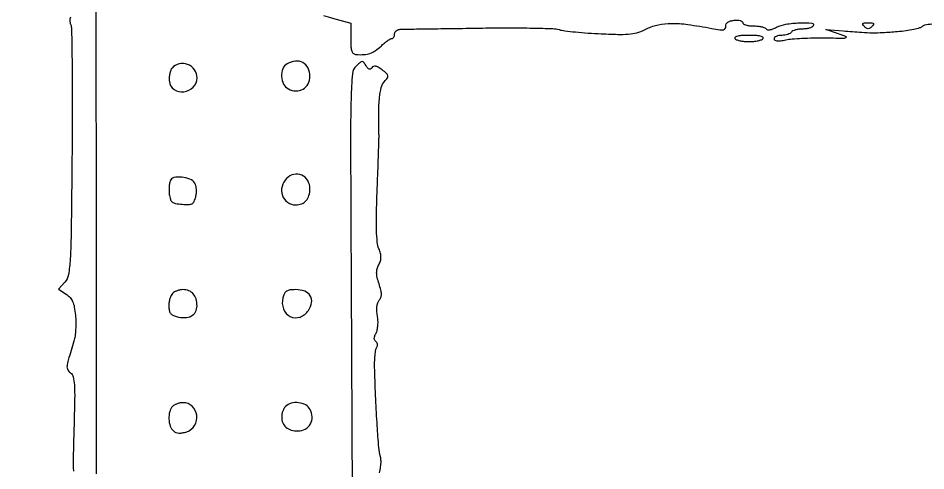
# Model space of a CAD drawing. Extents: x 0 to 2558, y 0 to 3412.
# Drawn here: x 911 to 1200.4, y 1610.3 to 1754.5 of the extents above; entities that cross this region are included whole.
import ezdxf

# ---------------------------------------------------------------- set-up
doc = ezdxf.new("R2010")
doc.units = 0

msp = doc.modelspace()

# ---------------------------------------------------------------- linework, layer by layer
for points in [[(1286.775, 2242.902503, 0.000001), (1177.44536, 2242.627485, 0.134519)], [(1176.555032, 2242.380365, -0.000002), (1098.265318, 2241.934774, -0.000173)], [(935.98627, 1609.366085, -0.000001), (935.969595, 1631.173089, -0.000019), (935.952051, 1655.383799, -0.000011), (935.933053, 1684), (935.885305, 1758.5)], [(1923.086218, 2244.376059, -0.000011), (1814.032813, 2244.041497, -0.000207)], [(1102.150613, 2258.328759, 0.000012), (1205.122254, 2258.377188, 0.008936)], [(927.624885, 1754.744648, 0.098094), (927.451728, 1753.661903, 0.085666), (927.688818, 1752.537961, -0.091161), (928.009795, 1750.929713, -0.000986), (928.158825, 1739.642401, -0.003067), (928.225337, 1726.595008, -0.001986), (928.149736, 1711.5, -0.000865), (927.886235, 1686.899165, -0.011113), (927.567288, 1677.702361, -0.028241), (927.006626, 1672.777644, -0.144628), (925.805244, 1670.334967), (923.811016, 1668.169933), (926.281524, 1666.551194, -0.063953), (927.522619, 1665.489237, -0.080156), (928.345731, 1664.21999, -0.059576), (928.879821, 1662.470793, -0.020388), (929.241383, 1659.839675, -0.021071), (929.358404, 1657.660873, -0.017179), (929.305067, 1655.325386, -0.017515), (929.106325, 1653.176286, -0.042743), (928.771003, 1651.623447, 0.002435), (926.949485, 1645.590824, 0.044597), (926.553231, 1643.628333, 0.155991), (926.781885, 1642.496786, 0.108055), (927.653168, 1641.511659, -0.178607), (928.506349, 1640.226142, -0.042778), (928.887767, 1637.64924, -0.020143), (928.983515, 1633.12557, -0.002748), (928.750753, 1623.670965, 0.002806), (928.531725, 1614.732384, 0.017812), (928.607766, 1610.188333, 0.030893)], [(1008.332466, 1755.315089, 0.004153), (1011.25, 1754.470667), (1017, 1752.858083), (1017, 1747.929042, 0.013529), (1017.06991, 1745.345844, 0.070071), (1017.3446, 1743.947924, 0.148817), (1017.884516, 1743.20649, 0.146081), (1018.75, 1742.884846, 0.031746), (1021.241321, 1742.879274, 0.066439), (1023.139861, 1743.25212, 0.068884), (1024.830816, 1744.098666, 0.036442), (1026.665973, 1745.566238, -0.014977), (1027.734044, 1746.498215, -0.019307), (1028.771492, 1747.285082, -0.017389), (1029.670154, 1747.868111, -0.136014), (1030.146023, 1748, 0.17112), (1030.47185, 1748.114875, 0.094109), (1030.749144, 1748.440625, 0.0746), (1030.936711, 1748.926189, 0.054981), (1031, 1749.5, -0.158044), (1031.213989, 1750.160082, -0.128834), (1031.790935, 1750.633885, -0.079311), (1032.786204, 1750.912553, -0.029024), (1034.25, 1750.99561, 0.003444), (1036.425825, 1751.007658, 0.000215), (1042.860937, 1751.090381, 0.000317), (1050.527904, 1751.197101, 0.000235), (1059, 1751.324399, -0.003843), (1067.454157, 1751.390418, -0.00526), (1075.065625, 1751.311276, -0.003493), (1081.440208, 1751.133354, -0.060043), (1083.5, 1750.811855, 0.037763), (1085.264781, 1750.455429, 0.006425), (1088.67637, 1750.07537, 0.006982), (1092.703844, 1749.735732, 0.006169), (1096.908919, 1749.492281, 0.006681), (1102.892009, 1749.299973, 0.032647), (1106.273492, 1749.457331, 0.051482), (1108.835055, 1750.015763, 0.036433), (1111.559114, 1751.136625, -0.064334), (1115.129614, 1752.378373, -0.050541), (1119.208184, 1752.809066, -0.035262), (1124.509494, 1752.457179, -0.012099), (1132.108897, 1751.223214, 0.009763), (1134.654962, 1750.797575, 0.075618), (1135.857963, 1750.803386, 0.219106), (1136.424244, 1751.180229, 0.156632), (1136.608897, 1751.929949, -0.13976), (1136.75347, 1752.613358, -0.116614), (1137.243542, 1753.173956, -0.084584), (1138.084864, 1753.581894, -0.042063), (1139.25, 1753.816422, -0.036601), (1140.303493, 1753.860052, -0.058686), (1141.192188, 1753.726634, -0.081602), (1141.795321, 1753.450684, -0.249719), (1142, 1753.066422, 0.265893), (1142.234889, 1752.655951, 0.05775), (1143.010789, 1752.313262, 0.045814), (1144.12264, 1752.077479, 0.02936), (1145.440983, 1752, -0.025114), (1146.80062, 1751.931665, -0.031893), (1148.040363, 1751.726251, -0.033343), (1149.019993, 1751.428976, -0.16547), (1149.457918, 1751.068089, 0.224428), (1149.876684, 1750.796305, 0.07069), (1150.642753, 1750.801669, 0.052478), (1151.639753, 1751.05944, 0.030751), (1152.766935, 1751.561929, -0.081145), (1155.748207, 1752.546238, -0.029919), (1160.169262, 1752.977054, -0.029755), (1164.049892, 1752.890996, -0.560247), (1164.5, 1752, -0.144823), (1164.068924, 1751.614552, -0.04093), (1163.216936, 1751.29375, -0.037579), (1162.14853, 1751.073638, -0.032024), (1161, 1751, 0.032024), (1159.85147, 1750.926362, 0.037579), (1158.783064, 1750.70625, 0.04093), (1157.931076, 1750.385448, 0.144823), (1157.5, 1750, -0.130646), (1157.093337, 1749.615492, -0.045439), (1156.346475, 1749.29375, -0.041396), (1155.42066, 1749.073842, -0.037634), (1154.440983, 1749, 0.04358), (1153.506536, 1748.918398, 0.063338), (1152.717039, 1748.673558, 0.083037), (1152.182658, 1748.3135, 0.205884), (1152, 1747.888709, 0.266415), (1152.24951, 1747.453673, 0.110827), (1152.917889, 1747.240625, 0.055862), (1154.060155, 1747.267805, 0.017493), (1155.75, 1747.558542, -0.029876), (1157.747167, 1747.851462, -0.008373), (1160.895313, 1748.069508, -0.008413), (1164.4707, 1748.196774, -0.008764), (1168, 1748.201105, 0.001181), (1173.893748, 1748.11896, 0.072495), (1174.933171, 1748.258197, 0.714657), (1174.948771, 1748.558465, 0.010018), (1172.5, 1749.484877), (1168.5, 1750.90721), (1174, 1750.435346, 0.00339), (1179.925472, 1749.967424, 0.015201), (1183.40225, 1749.822621, 0.017787), (1186.625262, 1749.901102, 0.005851), (1191.356563, 1750.240523, 0.01341), (1194.06222, 1750.539724, 0.017407), (1196.520208, 1750.966121, 0.015185), (1198.518473, 1751.448659, 0.130251), (1199.306563, 1751.906563, -0.149823), (1200.113757, 1752.335003, -0.015651), (1202.254606, 1752.678803, -0.018305)], [(1026.145488, 1609.62621, 0.031936), (1026.556057, 1611.596458, 0.036187), (1026.67757, 1613.348326, 0.063032), (1026.490494, 1614.790608, -0.042593), (1025.984961, 1617.740023, -0.004597), (1025.463233, 1624.644303, -0.005474), (1024.997076, 1633.068423, -0.003916), (1024.652677, 1642.5, -0.012916), (1024.64592, 1644.882495, -0.016405), (1024.76859, 1647.078536, -0.014459), (1024.982097, 1648.886844, -0.115944), (1025.288873, 1649.660972, 0.08689), (1025.517663, 1650.153567, 0.099043), (1025.550887, 1650.671763, 0.106395), (1025.384417, 1651.134391, 0.115464), (1025.045854, 1651.471661, -0.129899), (1024.646986, 1651.892272, -0.12984), (1024.50789, 1652.455097, -0.086457), (1024.649687, 1653.198663, -0.03263), (1025.088833, 1654.165985, 0.070384), (1025.468077, 1655.202163, 0.032546), (1025.676174, 1656.624725, 0.031157), (1025.704172, 1658.189595, 0.035275), (1025.532003, 1659.6811, -0.031121), (1025.340802, 1661.224883, -0.043462), (1025.376759, 1662.614747, -0.050725), (1025.628277, 1663.77153, -0.094597), (1026.089824, 1664.608231, 0.086707), (1026.61386, 1665.524026, 0.089432), (1026.788813, 1666.553282, 0.059344), (1026.61451, 1667.901548, 0.017917), (1026.036931, 1669.888098, -0.021198), (1025.466695, 1671.89849, -0.055849), (1025.284125, 1673.382469, -0.070933), (1025.45098, 1674.650852, -0.054797), (1025.971313, 1675.946398, 0.046784), (1026.490228, 1677.180979, 0.075072), (1026.665733, 1678.307621, 0.067839), (1026.506893, 1679.515071, 0.031618), (1025.99498, 1681.01212, -0.075434), (1025.477378, 1683.108001, -0.015615), (1025.247794, 1686.910243, -0.012508), (1025.22617, 1692.227806, -0.004703), (1025.452191, 1699.671393, 0.000795), (1025.689325, 1705.880602, 0.001108), (1025.880382, 1711.437847, 0.000669), (1026.024672, 1716.119187, 0.014407), (1026.025586, 1717.5, -0.008145), (1025.943124, 1724.451605, -0.024574), (1026.196785, 1729.182567, -0.035349), (1026.764365, 1732.423444, -0.123502), (1027.755259, 1734.282058, 0.029042), (1028.699309, 1735.45548, 0.208423), (1028.846359, 1736.150633, 0.165083), (1028.450853, 1736.826094, 0.016906), (1026.99043, 1738.007219, 0.023956), (1025.77541, 1738.835511, 0.086631), (1024.908426, 1739.179398, 0.155725), (1024.260892, 1739.11169, 0.143778), (1023.747877, 1738.680677, -0.097145), (1023.324518, 1738.252833, -0.236797), (1022.896717, 1738.196052, -0.144177), (1022.434889, 1738.525373, -0.033333), (1021.891143, 1739.323031, 0.026429), (1021.179884, 1740.397997, 0.237163), (1020.690197, 1740.645327, 0.172822), (1020.103142, 1740.437478, 0.013255), (1018.811194, 1739.329133, 0.190043), (1017.531569, 1736.743935, 0.015022), (1017.110548, 1728.951222, 0.00686), (1016.960182, 1714.230418, 0.000413), (1017.151755, 1670.006102), (1017.5, 1602.5)], [(1324.704195, 1210.958263, -0.000001), (1324.831971, 1216.559674, -0.000001), (1324.980176, 1223.055371, -0.000001), (1325.131041, 1229.666374, -0.003312)], [(1347, 900.068317, 0.000002), (1365.687198, 900.484728, 0.000002), (1385.0375, 900.916042, 0.000002), (1402.386564, 901.302857, 0.000005)]]:
    msp.add_lwpolyline(points, format="xyb")
for points in [[(1183.2, 1751.8, -0.049631), (1182.547259, 1751.265408, -0.147822), (1182, 1751.1, -0.147822), (1181.452741, 1751.265408, -0.049631), (1180.8, 1751.8, -0.051663), (1180.313616, 1752.398813, -0.354955), (1180.35, 1752.75, -0.180052), (1180.800928, 1752.95632, -0.018208), (1182, 1753, -0.018208), (1183.199072, 1752.95632, -0.180052), (1183.65, 1752.75, -0.354955), (1183.686384, 1752.398813, -0.051663)], [(1139.5, 1748, 0.169477), (1139.977976, 1747.612324, 0.031768), (1141.076814, 1747.29375, 0.030777), (1142.468386, 1747.073268, 0.023905), (1144, 1747, 0.023905), (1145.531614, 1747.073268, 0.030777), (1146.923186, 1747.29375, 0.031768), (1148.022024, 1747.612324, 0.169477), (1148.5, 1748, 0.422793), (1148.396337, 1748.412116, 0.076575), (1147.576994, 1748.731342, 0.039897), (1146.099943, 1748.93786, 0.014792), (1144, 1749, 0.014792), (1141.900057, 1748.93786, 0.039897), (1140.423006, 1748.731342, 0.076575), (1139.603663, 1748.412116, 0.422793)], [(960.050187, 1738.560472, 0.084021), (959.614534, 1737.808467, 0.03876), (959.301092, 1736.718229, 0.036965), (959.142582, 1735.492178, 0.042235), (959.177742, 1734.310472, 0.21668), (960.7173, 1731.747491, 0.184163), (963.809261, 1730.994561, 0.16972), (966.804475, 1732.484574, 0.195677), (968, 1735.422445, 0.153078), (967.18157, 1738.033048, 0.147875), (965.009522, 1739.752369, 0.152419), (962.301183, 1739.951643, 0.163691)], [(996.75, 1739.919901, 0.168371), (995.389734, 1738.336592, 0.106211), (994.986629, 1735.908676, 0.104042), (995.616176, 1733.488034, 0.155645), (997.126493, 1731.932303, 0.116137), (999.545511, 1731.288379, 0.140198), (1001.815254, 1731.867116, 0.141971), (1003.416248, 1733.549888, 0.120184), (1004, 1735.943377, 0.112659), (1003.402125, 1738.563168, 0.156348), (1001.756363, 1740.298438, 0.152661), (999.375414, 1740.777855, 0.106179)], [(996.571429, 1703.428571, 0.134979), (995.118414, 1700.873444, 0.146825), (995.240582, 1698.02358, 0.156119), (996.885741, 1695.832975, 0.155463), (999.5, 1695, 0.09126), (1001.399842, 1695.34967, 0.123128), (1002.827633, 1696.345569, 0.112352), (1003.703646, 1697.976305, 0.067399), (1004, 1700.164816, 0.132653), (1003.291163, 1702.789579, 0.158636), (1001.388736, 1704.487353, 0.16244), (998.888264, 1704.717785, 0.139705)], [(959.418551, 1702.648344, 0.057028), (959.221971, 1701.886344, 0.020564), (959.112958, 1700.770892, 0.020084), (959.092904, 1699.528206, 0.0225), (959.175426, 1698.334473, 0.046032), (959.500068, 1696.780992, 0.154142), (960.083811, 1695.934815, 0.121356), (961.139652, 1695.463937, 0.023801), (963.216301, 1695.191644, 0.02128), (965.353137, 1695.105632, 0.125178), (966.431123, 1695.382478, 0.163782), (967.096094, 1696.102504, 0.043798), (967.613556, 1697.59642, 0.042811), (967.800498, 1698.752362, 0.037078), (967.801286, 1699.981167, 0.038818), (967.631008, 1701.099672, 0.082792), (967.296406, 1701.904777, 0.160471), (965.752058, 1703.188435, 0.070401), (963.134045, 1703.814357, 0.075064), (960.624385, 1703.674327, 0.255023)], [(960.2, 1666.8, 0.086709), (959.739049, 1666.143856, 0.036679), (959.3525, 1665.135597, 0.034881), (959.088533, 1663.971784, 0.038345), (959, 1662.819052, 0.045526), (959.125718, 1661.441194, 0.110314), (959.523034, 1660.505939, 0.118837), (960.258332, 1659.870373, 0.05764), (961.427828, 1659.428758, 0.062007), (964.120447, 1659.098483, 0.12064), (966.210175, 1659.614139, 0.152361), (967.519617, 1660.921072, 0.121584), (968, 1662.867388, 0.068237), (967.702459, 1665.037454, 0.112292), (966.824509, 1666.659258, 0.122503), (965.396075, 1667.651646, 0.091099), (963.5, 1668, 0.049362), (962.607922, 1667.911715, 0.037889), (961.664375, 1667.6475, 0.038897), (960.811593, 1667.259976, 0.070395)], [(995.371798, 1665.345223, 0.152344), (995.569731, 1661.843104, 0.191744), (997.736724, 1659.458909, 0.201799), (1000.853773, 1659.284334, 0.163549), (1003.508456, 1661.372562, 0.101073), (1004.511386, 1663.893978, 0.182708), (1004.109613, 1666.049077, 0.170837), (1002.3432, 1667.497037, 0.087281), (999.483868, 1668, 0.028837), (997.621488, 1667.892501, 0.114994), (996.552116, 1667.509046, 0.138945), (995.872764, 1666.73665, 0.049883)], [(960.2, 1630.8, 0.136846), (959.289477, 1629.185102, 0.069023), (959.045866, 1626.841311, 0.069315), (959.448387, 1624.533357, 0.142705), (960.466378, 1623.027904, 0.079858), (961.295087, 1622.538615, 0.076296), (962.2486, 1622.323715, 0.063157), (963.372789, 1622.387603, 0.03422), (964.716378, 1622.732578, 0.178399), (967.247134, 1624.74924, 0.168354), (967.94055, 1627.981797, 0.175693), (966.482276, 1630.851839, 0.190467), (963.577555, 1632, 0.047811), (962.655776, 1631.911655, 0.037587), (961.687157, 1631.6475, 0.038743), (960.816852, 1631.260074, 0.072408)], [(996.2, 1630.8, 0.070395), (995.740024, 1630.188407, 0.038897), (995.3525, 1629.335625, 0.037889), (995.088285, 1628.392078, 0.049362), (995, 1627.5, 0.091544), (995.351983, 1625.593639, 0.124211), (996.354045, 1624.166958, 0.112434), (998.000446, 1623.294286, 0.065963), (1000.221439, 1623, 0.127524), (1002.512551, 1623.594003, 0.139207), (1004.137289, 1625.214184, 0.134921), (1004.698855, 1627.489782, 0.116806), (1004.067697, 1629.873507, 0.149696), (1002.657033, 1631.275219, 0.092213), (1000.403945, 1631.974959, 0.090496), (998.009774, 1631.823249, 0.136237)]]:
    msp.add_lwpolyline(points, format="xyb", close=True)

doc.saveas('drawing.dxf')
